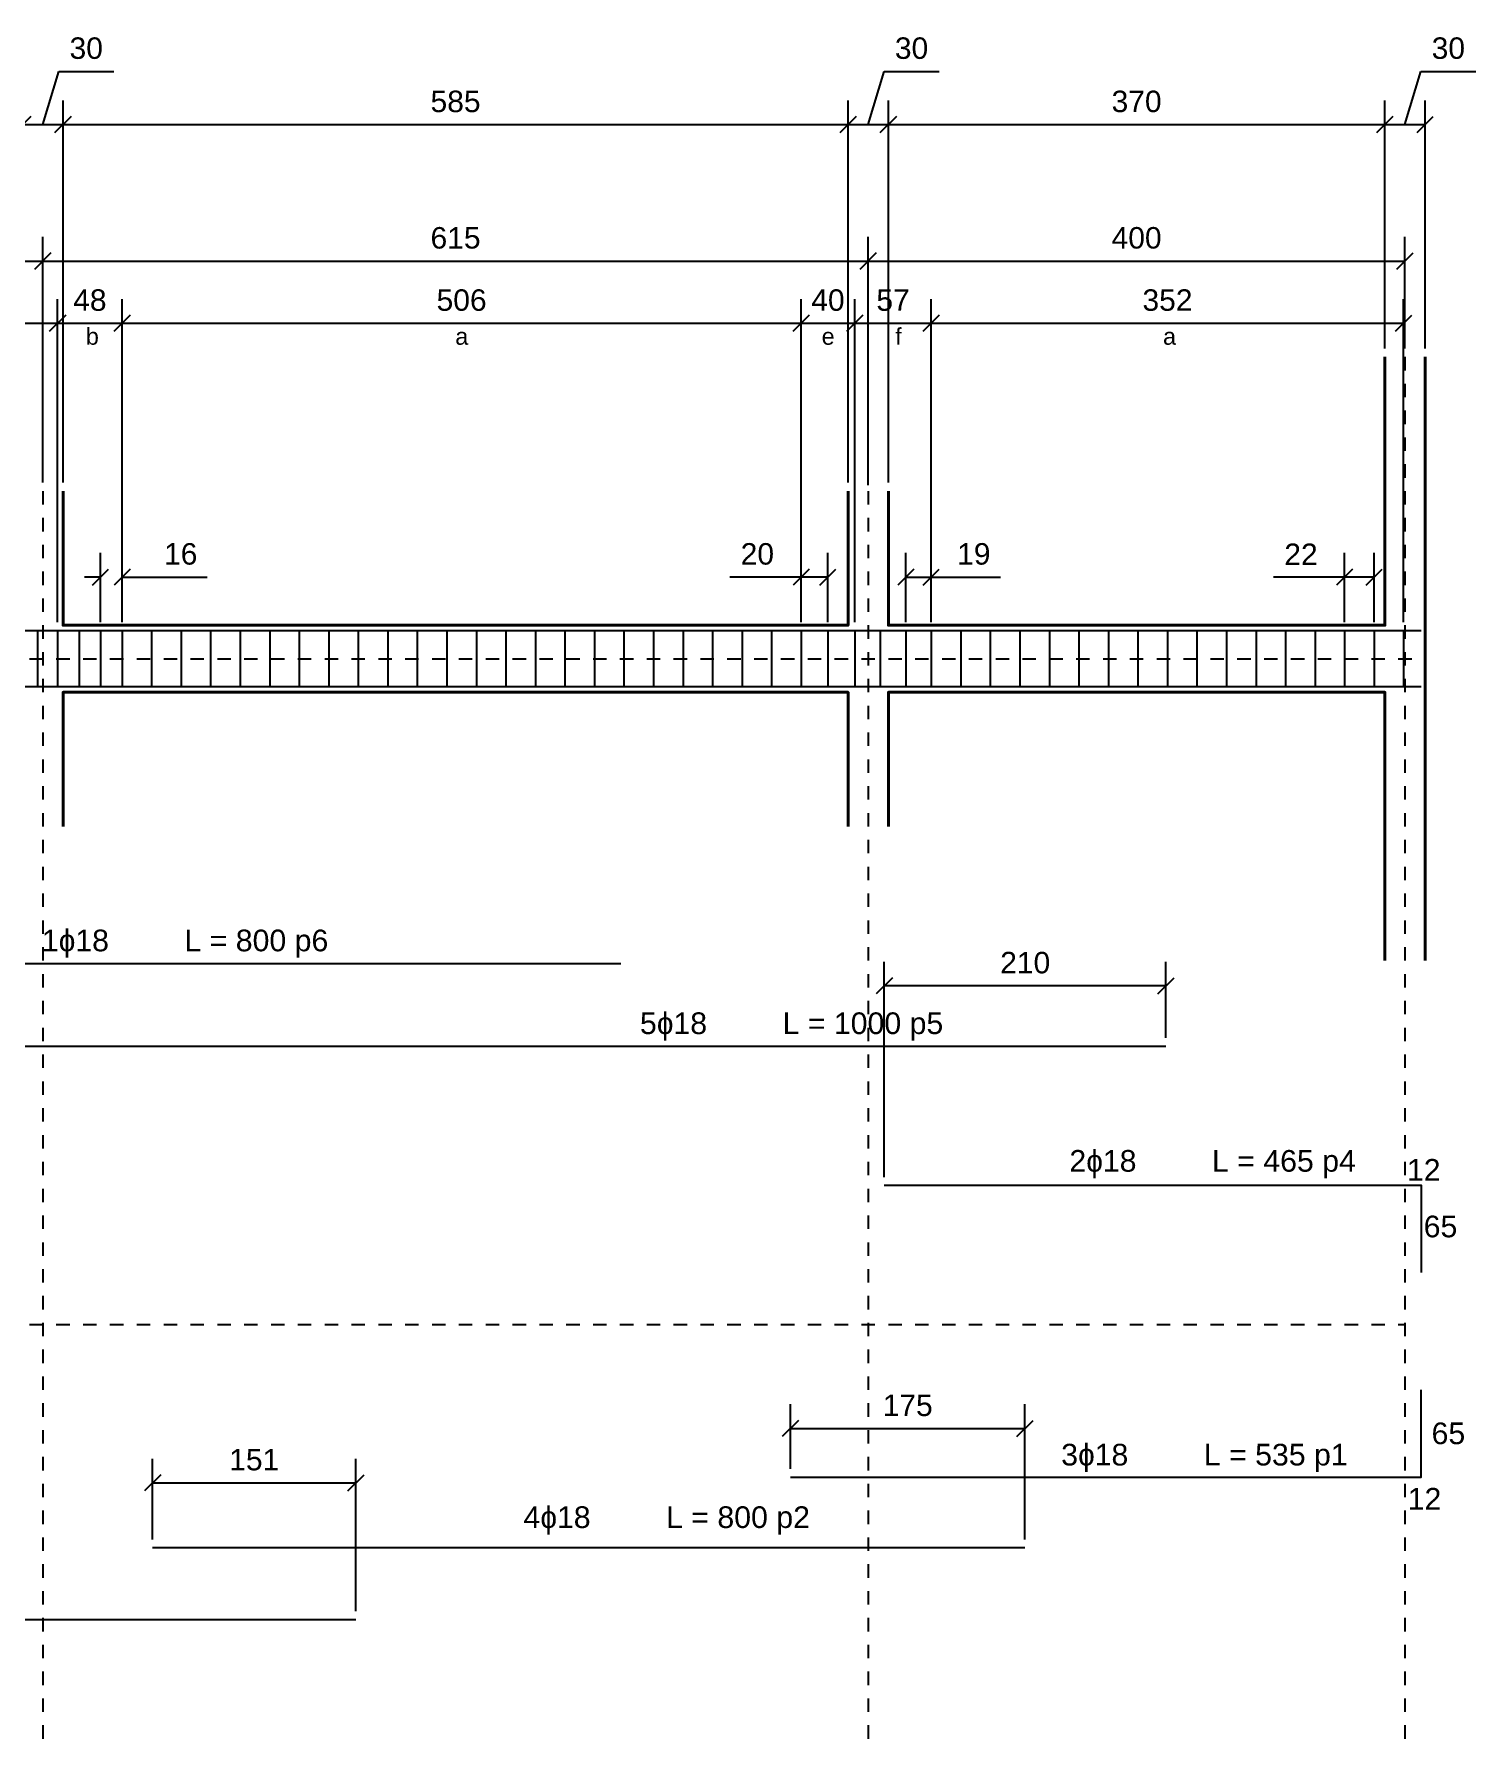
# Model space of a CAD drawing. Header units: millimetres. Extents: x 2008.4 to 2094, y 2341.6 to 2370.3.
# Drawn here: x 2025.19 to 2035.93, y 2357.55 to 2370.29 of the extents above; entities that cross this region are included whole.
import ezdxf

# ---------------------------------------------------------------- set-up
doc = ezdxf.new("R2010")
doc.units = ezdxf.units.MM
doc.header["$LTSCALE"] = 0.025
doc.linetypes.add('ACAD_ISO02W100', pattern=[15, 12, -3])
doc.linetypes.add('ACAD_ISO04W100', pattern=[30, 24, -3, 0, -3])
for name, color, linetype in [('armatura flessione', 1, 'Continuous'), ('armatura taglio', 1, 'Continuous'), ('cls', 3, 'Continuous'), ('proiezioni', 4, 'Continuous'), ('quote', 2, 'Continuous'), ('quote staffe', 2, 'Continuous'), ('testi', 2, 'Continuous'), ('testi staffe', 2, 'Continuous')]:
    doc.layers.add(name, color=color, linetype=linetype)
doc.layers.get('0').off()
doc.styles.get("Standard").update_dxf_attribs({"font": 'arial.ttf'})
doc.dimstyles.new('Quote', dxfattribs={"dimtxt": 0.16, "dimasz": 0.12, "dimexe": 0.18, "dimexo": 0.0625, "dimgap": 0.09, "dimtad": 1, "dimdec": 0, "dimlfac": 100, "dimzin": 0, "dimdsep": 46, "dimtxsty": 'Standard', "dimblk": 'OBLIQUE', "dimcen": 0.09, "dimclrd": 256, "dimclrt": 256, "dimadec": 0, "dimazin": 0, "dimtfac": 1, "dimtdec": 0, "dimtofl": 0, "dimtmove": 0, "dimatfit": 3, "dimldrblk": 'OBLIQUE', "dimfxl": 1, "dimtolj": 1, "dimtzin": 0, "dimlwd": 25, "dimarcsym": 0})

# ---------------------------------------------------------------- blocks, each defined once
blk = doc.blocks.new('_Oblique')
at = {"color": 0, "linetype": 'ByBlock', "lineweight": -2}
blk.add_line((-0.5, -0.5), (0.5, 0.5), dxfattribs=at)
blk = doc.blocks.new('*D1')
at = {"layer": 'Defpoints', "color": 0, "transparency": 16777216}
for p in [(2032.575, 2359.894), (2030.827, 2359.531), (2032.575, 2359.004)]:
    blk.add_point(p, dxfattribs=at)
at = {"layer": 'quote', "color": 0, "lineweight": -2, "transparency": 16777216}
for p, q in [((2030.827, 2359.593), (2030.827, 2360.074)), ((2032.575, 2359.066), (2032.575, 2360.074))]:
    blk.add_line(p, q, dxfattribs=at)
at = {"layer": 'quote', "lineweight": 25, "transparency": 16777216}
blk.add_line((2030.827, 2359.894), (2032.575, 2359.894), dxfattribs=at)
at = {"layer": 'quote', "lineweight": 25, "transparency": 16777216, "xscale": 0.12, "yscale": 0.12, "zscale": 0.12, "rotation": 180}
blk.add_blockref('_Oblique', (2030.827, 2359.894), dxfattribs=at)
at = {"layer": 'quote', "lineweight": 25, "transparency": 16777216, "xscale": 0.12, "yscale": 0.12, "zscale": 0.12}
blk.add_blockref('_Oblique', (2032.575, 2359.894), dxfattribs=at)
at = {"layer": 'quote', "transparency": 16777216, "insert": (2031.701, 2360.065), "char_height": 0.16, "attachment_point": 5}
blk.add_mtext('\\A1;175', dxfattribs=at)
blk = doc.blocks.new('*D2')
at = {"layer": 'Defpoints', "color": 0, "transparency": 16777216}
for p in [(2027.59, 2359.488), (2026.075, 2359.004), (2027.59, 2358.469)]:
    blk.add_point(p, dxfattribs=at)
at = {"layer": 'quote', "color": 0, "lineweight": -2, "transparency": 16777216}
for p, q in [((2026.075, 2359.066), (2026.075, 2359.668)), ((2027.59, 2358.531), (2027.59, 2359.668))]:
    blk.add_line(p, q, dxfattribs=at)
at = {"layer": 'quote', "lineweight": 25, "transparency": 16777216}
blk.add_line((2026.075, 2359.488), (2027.59, 2359.488), dxfattribs=at)
at = {"layer": 'quote', "lineweight": 25, "transparency": 16777216, "xscale": 0.12, "yscale": 0.12, "zscale": 0.12, "rotation": 180}
blk.add_blockref('_Oblique', (2026.075, 2359.488), dxfattribs=at)
at = {"layer": 'quote', "lineweight": 25, "transparency": 16777216, "xscale": 0.12, "yscale": 0.12, "zscale": 0.12}
blk.add_blockref('_Oblique', (2027.59, 2359.488), dxfattribs=at)
at = {"layer": 'quote', "transparency": 16777216, "insert": (2026.832, 2359.66), "char_height": 0.16, "attachment_point": 5}
blk.add_mtext('\\A1;151', dxfattribs=at)
blk = doc.blocks.new('*D6')
at = {"layer": 'Defpoints', "color": 0, "transparency": 16777216}
for p in [(2031.527, 2363.193), (2033.626, 2362.744), (2031.527, 2361.706)]:
    blk.add_point(p, dxfattribs=at)
at = {"layer": 'quote', "color": 0, "lineweight": -2, "transparency": 16777216}
for p, q in [((2031.527, 2361.768), (2031.527, 2363.373)), ((2033.626, 2362.806), (2033.626, 2363.373))]:
    blk.add_line(p, q, dxfattribs=at)
at = {"layer": 'quote', "lineweight": 25, "transparency": 16777216}
blk.add_line((2033.626, 2363.193), (2031.527, 2363.193), dxfattribs=at)
at = {"layer": 'quote', "lineweight": 25, "transparency": 16777216, "xscale": 0.12, "yscale": 0.12, "zscale": 0.12, "rotation": 180}
blk.add_blockref('_Oblique', (2031.527, 2363.193), dxfattribs=at)
at = {"layer": 'quote', "lineweight": 25, "transparency": 16777216, "xscale": 0.12, "yscale": 0.12, "zscale": 0.12}
blk.add_blockref('_Oblique', (2033.626, 2363.193), dxfattribs=at)
at = {"layer": 'quote', "transparency": 16777216, "insert": (2032.577, 2363.365), "char_height": 0.16, "attachment_point": 5}
blk.add_mtext('\\A1;210', dxfattribs=at)
blk = doc.blocks.new('*D13')
at = {"layer": 'Defpoints', "color": 0, "transparency": 16777216}
for p in [(2025.257, 2368.596), (2020.257, 2366.881), (2025.257, 2366.881)]:
    blk.add_point(p, dxfattribs=at)
at = {"layer": 'quote', "color": 0, "lineweight": -2, "transparency": 16777216}
for p, q in [((2020.257, 2366.944), (2020.257, 2368.776)), ((2025.257, 2366.944), (2025.257, 2368.776))]:
    blk.add_line(p, q, dxfattribs=at)
at = {"layer": 'quote', "lineweight": 25, "transparency": 16777216}
blk.add_line((2020.257, 2368.596), (2025.257, 2368.596), dxfattribs=at)
at = {"layer": 'quote', "lineweight": 25, "transparency": 16777216, "xscale": 0.12, "yscale": 0.12, "zscale": 0.12, "rotation": 180}
blk.add_blockref('_Oblique', (2020.257, 2368.596), dxfattribs=at)
at = {"layer": 'quote', "lineweight": 25, "transparency": 16777216, "xscale": 0.12, "yscale": 0.12, "zscale": 0.12}
blk.add_blockref('_Oblique', (2025.257, 2368.596), dxfattribs=at)
at = {"layer": 'quote', "transparency": 16777216, "insert": (2022.757, 2368.768), "char_height": 0.16, "attachment_point": 5}
blk.add_mtext('\\A1;500', dxfattribs=at)
blk = doc.blocks.new('*D14')
at = {"layer": 'Defpoints', "color": 0, "transparency": 16777216}
for p in [(2031.407, 2368.596), (2025.257, 2366.881), (2031.407, 2366.863)]:
    blk.add_point(p, dxfattribs=at)
at = {"layer": 'quote', "color": 0, "lineweight": -2, "transparency": 16777216}
for p, q in [((2025.257, 2366.944), (2025.257, 2368.776)), ((2031.407, 2366.925), (2031.407, 2368.776))]:
    blk.add_line(p, q, dxfattribs=at)
at = {"layer": 'quote', "lineweight": 25, "transparency": 16777216}
blk.add_line((2025.257, 2368.596), (2031.407, 2368.596), dxfattribs=at)
at = {"layer": 'quote', "lineweight": 25, "transparency": 16777216, "xscale": 0.12, "yscale": 0.12, "zscale": 0.12, "rotation": 180}
blk.add_blockref('_Oblique', (2025.257, 2368.596), dxfattribs=at)
at = {"layer": 'quote', "lineweight": 25, "transparency": 16777216, "xscale": 0.12, "yscale": 0.12, "zscale": 0.12}
blk.add_blockref('_Oblique', (2031.407, 2368.596), dxfattribs=at)
at = {"layer": 'quote', "transparency": 16777216, "insert": (2028.332, 2368.768), "char_height": 0.16, "attachment_point": 5}
blk.add_mtext('\\A1;615', dxfattribs=at)
blk = doc.blocks.new('*D15')
at = {"layer": 'Defpoints', "color": 0, "transparency": 16777216}
for p in [(2035.407, 2368.596), (2035.407, 2367.881), (2031.407, 2366.863)]:
    blk.add_point(p, dxfattribs=at)
at = {"layer": 'quote', "color": 0, "lineweight": -2, "transparency": 16777216}
for p, q in [((2031.407, 2366.925), (2031.407, 2368.776)), ((2035.407, 2367.944), (2035.407, 2368.776))]:
    blk.add_line(p, q, dxfattribs=at)
at = {"layer": 'quote', "lineweight": 25, "transparency": 16777216}
blk.add_line((2031.407, 2368.596), (2035.407, 2368.596), dxfattribs=at)
at = {"layer": 'quote', "lineweight": 25, "transparency": 16777216, "xscale": 0.12, "yscale": 0.12, "zscale": 0.12, "rotation": 180}
blk.add_blockref('_Oblique', (2031.407, 2368.596), dxfattribs=at)
at = {"layer": 'quote', "lineweight": 25, "transparency": 16777216, "xscale": 0.12, "yscale": 0.12, "zscale": 0.12}
blk.add_blockref('_Oblique', (2035.407, 2368.596), dxfattribs=at)
at = {"layer": 'quote', "transparency": 16777216, "insert": (2033.407, 2368.768), "char_height": 0.16, "attachment_point": 5}
blk.add_mtext('\\A1;400', dxfattribs=at)
blk = doc.blocks.new('*D24')
at = {"layer": 'Defpoints', "color": 0, "transparency": 16777216}
for p in [(2025.407, 2369.614), (2025.107, 2366.881), (2025.407, 2366.881)]:
    blk.add_point(p, dxfattribs=at)
at = {"layer": 'quote', "lineweight": 25, "transparency": 16777216}
for p, q in [((2025.257, 2369.614), (2025.376, 2370.01)), ((2025.376, 2370.01), (2025.785, 2370.01)), ((2025.107, 2369.614), (2025.407, 2369.614))]:
    blk.add_line(p, q, dxfattribs=at)
at = {"layer": 'quote', "color": 0, "lineweight": -2, "transparency": 16777216}
for p, q in [((2025.107, 2366.944), (2025.107, 2369.794)), ((2025.407, 2366.944), (2025.407, 2369.794))]:
    blk.add_line(p, q, dxfattribs=at)
at = {"layer": 'quote', "lineweight": 25, "transparency": 16777216, "xscale": 0.12, "yscale": 0.12, "zscale": 0.12, "rotation": 180}
blk.add_blockref('_Oblique', (2025.107, 2369.614), dxfattribs=at)
at = {"layer": 'quote', "lineweight": 25, "transparency": 16777216, "xscale": 0.12, "yscale": 0.12, "zscale": 0.12}
blk.add_blockref('_Oblique', (2025.407, 2369.614), dxfattribs=at)
at = {"layer": 'quote', "transparency": 16777216, "insert": (2025.58, 2370.182), "char_height": 0.16, "attachment_point": 5}
blk.add_mtext('\\A1;30', dxfattribs=at)
blk = doc.blocks.new('*D25')
at = {"layer": 'Defpoints', "color": 0, "transparency": 16777216}
for p in [(2031.257, 2369.614), (2025.407, 2366.881), (2031.257, 2366.881)]:
    blk.add_point(p, dxfattribs=at)
at = {"layer": 'quote', "color": 0, "lineweight": -2, "transparency": 16777216}
for p, q in [((2025.407, 2366.944), (2025.407, 2369.794)), ((2031.257, 2366.944), (2031.257, 2369.794))]:
    blk.add_line(p, q, dxfattribs=at)
at = {"layer": 'quote', "lineweight": 25, "transparency": 16777216}
blk.add_line((2025.407, 2369.614), (2031.257, 2369.614), dxfattribs=at)
at = {"layer": 'quote', "lineweight": 25, "transparency": 16777216, "xscale": 0.12, "yscale": 0.12, "zscale": 0.12, "rotation": 180}
blk.add_blockref('_Oblique', (2025.407, 2369.614), dxfattribs=at)
at = {"layer": 'quote', "lineweight": 25, "transparency": 16777216, "xscale": 0.12, "yscale": 0.12, "zscale": 0.12}
blk.add_blockref('_Oblique', (2031.257, 2369.614), dxfattribs=at)
at = {"layer": 'quote', "transparency": 16777216, "insert": (2028.332, 2369.785), "char_height": 0.16, "attachment_point": 5}
blk.add_mtext('\\A1;585', dxfattribs=at)
blk = doc.blocks.new('*D26')
at = {"layer": 'Defpoints', "color": 0, "transparency": 16777216}
for p in [(2031.557, 2369.614), (2031.257, 2366.881), (2031.557, 2366.881)]:
    blk.add_point(p, dxfattribs=at)
at = {"layer": 'quote', "lineweight": 25, "transparency": 16777216}
for p, q in [((2031.407, 2369.614), (2031.526, 2370.01)), ((2031.526, 2370.01), (2031.935, 2370.01)), ((2031.257, 2369.614), (2031.557, 2369.614))]:
    blk.add_line(p, q, dxfattribs=at)
at = {"layer": 'quote', "color": 0, "lineweight": -2, "transparency": 16777216}
for p, q in [((2031.257, 2366.944), (2031.257, 2369.794)), ((2031.557, 2366.944), (2031.557, 2369.794))]:
    blk.add_line(p, q, dxfattribs=at)
at = {"layer": 'quote', "lineweight": 25, "transparency": 16777216, "xscale": 0.12, "yscale": 0.12, "zscale": 0.12, "rotation": 180}
blk.add_blockref('_Oblique', (2031.257, 2369.614), dxfattribs=at)
at = {"layer": 'quote', "lineweight": 25, "transparency": 16777216, "xscale": 0.12, "yscale": 0.12, "zscale": 0.12}
blk.add_blockref('_Oblique', (2031.557, 2369.614), dxfattribs=at)
at = {"layer": 'quote', "transparency": 16777216, "insert": (2031.73, 2370.182), "char_height": 0.16, "attachment_point": 5}
blk.add_mtext('\\A1;30', dxfattribs=at)
blk = doc.blocks.new('*D27')
at = {"layer": 'Defpoints', "color": 0, "transparency": 16777216}
for p in [(2035.257, 2369.614), (2035.257, 2367.881), (2031.557, 2366.881)]:
    blk.add_point(p, dxfattribs=at)
at = {"layer": 'quote', "color": 0, "lineweight": -2, "transparency": 16777216}
for p, q in [((2031.557, 2366.944), (2031.557, 2369.794)), ((2035.257, 2367.944), (2035.257, 2369.794))]:
    blk.add_line(p, q, dxfattribs=at)
at = {"layer": 'quote', "lineweight": 25, "transparency": 16777216}
blk.add_line((2031.557, 2369.614), (2035.257, 2369.614), dxfattribs=at)
at = {"layer": 'quote', "lineweight": 25, "transparency": 16777216, "xscale": 0.12, "yscale": 0.12, "zscale": 0.12, "rotation": 180}
blk.add_blockref('_Oblique', (2031.557, 2369.614), dxfattribs=at)
at = {"layer": 'quote', "lineweight": 25, "transparency": 16777216, "xscale": 0.12, "yscale": 0.12, "zscale": 0.12}
blk.add_blockref('_Oblique', (2035.257, 2369.614), dxfattribs=at)
at = {"layer": 'quote', "transparency": 16777216, "insert": (2033.407, 2369.785), "char_height": 0.16, "attachment_point": 5}
blk.add_mtext('\\A1;370', dxfattribs=at)
blk = doc.blocks.new('*D28')
at = {"layer": 'Defpoints', "color": 0, "transparency": 16777216}
for p in [(2035.557, 2369.614), (2035.257, 2367.881), (2035.557, 2367.881)]:
    blk.add_point(p, dxfattribs=at)
at = {"layer": 'quote', "lineweight": 25, "transparency": 16777216}
for p, q in [((2035.407, 2369.614), (2035.526, 2370.01)), ((2035.526, 2370.01), (2035.935, 2370.01)), ((2035.257, 2369.614), (2035.557, 2369.614))]:
    blk.add_line(p, q, dxfattribs=at)
at = {"layer": 'quote', "color": 0, "lineweight": -2, "transparency": 16777216}
for p, q in [((2035.257, 2367.944), (2035.257, 2369.794)), ((2035.557, 2367.944), (2035.557, 2369.794))]:
    blk.add_line(p, q, dxfattribs=at)
at = {"layer": 'quote', "lineweight": 25, "transparency": 16777216, "xscale": 0.12, "yscale": 0.12, "zscale": 0.12, "rotation": 180}
blk.add_blockref('_Oblique', (2035.257, 2369.614), dxfattribs=at)
at = {"layer": 'quote', "lineweight": 25, "transparency": 16777216, "xscale": 0.12, "yscale": 0.12, "zscale": 0.12}
blk.add_blockref('_Oblique', (2035.557, 2369.614), dxfattribs=at)
at = {"layer": 'quote', "transparency": 16777216, "insert": (2035.73, 2370.182), "char_height": 0.16, "attachment_point": 5}
blk.add_mtext('\\A1;30', dxfattribs=at)
blk = doc.blocks.new('*D35')
at = {"layer": 'Defpoints', "color": 0, "transparency": 16777216}
for p in [(2025.847, 2366.24), (2025.687, 2365.841), (2025.847, 2365.841)]:
    blk.add_point(p, dxfattribs=at)
at = {"layer": 'quote staffe', "color": 0, "lineweight": -2, "transparency": 16777216}
for p, q in [((2025.687, 2365.904), (2025.687, 2366.42)), ((2025.847, 2365.904), (2025.847, 2366.42))]:
    blk.add_line(p, q, dxfattribs=at)
at = {"layer": 'quote staffe', "lineweight": 25, "transparency": 16777216}
for p, q in [((2025.687, 2366.24), (2025.567, 2366.24)), ((2025.847, 2366.24), (2026.481, 2366.24))]:
    blk.add_line(p, q, dxfattribs=at)
at = {"layer": 'quote staffe', "lineweight": 25, "transparency": 16777216, "xscale": 0.12, "yscale": 0.12, "zscale": 0.12}
blk.add_blockref('_Oblique', (2025.687, 2366.24), dxfattribs=at)
at = {"layer": 'quote staffe', "lineweight": 25, "transparency": 16777216, "xscale": 0.12, "yscale": 0.12, "zscale": 0.12, "rotation": 180}
blk.add_blockref('_Oblique', (2025.847, 2366.24), dxfattribs=at)
at = {"layer": 'quote staffe', "transparency": 16777216, "insert": (2026.284, 2366.412), "char_height": 0.16, "attachment_point": 5}
blk.add_mtext('\\A1;16', dxfattribs=at)
blk = doc.blocks.new('*D36')
at = {"layer": 'Defpoints', "color": 0, "transparency": 16777216}
for p in [(2030.907, 2366.24), (2030.907, 2365.841), (2031.107, 2365.841)]:
    blk.add_point(p, dxfattribs=at)
at = {"layer": 'quote staffe', "color": 0, "lineweight": -2, "transparency": 16777216}
for p, q in [((2030.907, 2365.904), (2030.907, 2366.42)), ((2031.107, 2365.904), (2031.107, 2366.42))]:
    blk.add_line(p, q, dxfattribs=at)
at = {"layer": 'quote staffe', "lineweight": 25, "transparency": 16777216}
for p, q in [((2030.907, 2366.24), (2030.376, 2366.24)), ((2031.107, 2366.24), (2030.907, 2366.24))]:
    blk.add_line(p, q, dxfattribs=at)
at = {"layer": 'quote staffe', "lineweight": 25, "transparency": 16777216, "xscale": 0.12, "yscale": 0.12, "zscale": 0.12, "rotation": 180}
blk.add_blockref('_Oblique', (2030.907, 2366.24), dxfattribs=at)
at = {"layer": 'quote staffe', "lineweight": 25, "transparency": 16777216, "xscale": 0.12, "yscale": 0.12, "zscale": 0.12}
blk.add_blockref('_Oblique', (2031.107, 2366.24), dxfattribs=at)
at = {"layer": 'quote staffe', "transparency": 16777216, "insert": (2030.581, 2366.412), "char_height": 0.16, "attachment_point": 5}
blk.add_mtext('\\A1;20', dxfattribs=at)
blk = doc.blocks.new('*D37')
at = {"layer": 'Defpoints', "color": 0, "transparency": 16777216}
for p in [(2031.877, 2366.24), (2031.687, 2365.841), (2031.877, 2365.841)]:
    blk.add_point(p, dxfattribs=at)
at = {"layer": 'quote staffe', "color": 0, "lineweight": -2, "transparency": 16777216}
for p, q in [((2031.687, 2365.904), (2031.687, 2366.42)), ((2031.877, 2365.904), (2031.877, 2366.42))]:
    blk.add_line(p, q, dxfattribs=at)
at = {"layer": 'quote staffe', "lineweight": 25, "transparency": 16777216}
for p, q in [((2031.687, 2366.24), (2031.877, 2366.24)), ((2031.877, 2366.24), (2032.392, 2366.24))]:
    blk.add_line(p, q, dxfattribs=at)
at = {"layer": 'quote staffe', "lineweight": 25, "transparency": 16777216, "xscale": 0.12, "yscale": 0.12, "zscale": 0.12, "rotation": 180}
blk.add_blockref('_Oblique', (2031.687, 2366.24), dxfattribs=at)
at = {"layer": 'quote staffe', "lineweight": 25, "transparency": 16777216, "xscale": 0.12, "yscale": 0.12, "zscale": 0.12}
blk.add_blockref('_Oblique', (2031.877, 2366.24), dxfattribs=at)
at = {"layer": 'quote staffe', "transparency": 16777216, "insert": (2032.194, 2366.412), "char_height": 0.16, "attachment_point": 5}
blk.add_mtext('\\A1;19', dxfattribs=at)
blk = doc.blocks.new('*D38')
at = {"layer": 'Defpoints', "color": 0, "transparency": 16777216}
for p in [(2034.957, 2366.24), (2034.957, 2365.841), (2035.177, 2365.841)]:
    blk.add_point(p, dxfattribs=at)
at = {"layer": 'quote staffe', "color": 0, "lineweight": -2, "transparency": 16777216}
for p, q in [((2034.957, 2365.904), (2034.957, 2366.42)), ((2035.177, 2365.904), (2035.177, 2366.42))]:
    blk.add_line(p, q, dxfattribs=at)
at = {"layer": 'quote staffe', "lineweight": 25, "transparency": 16777216}
for p, q in [((2034.957, 2366.24), (2034.427, 2366.24)), ((2035.177, 2366.24), (2034.957, 2366.24))]:
    blk.add_line(p, q, dxfattribs=at)
at = {"layer": 'quote staffe', "lineweight": 25, "transparency": 16777216, "xscale": 0.12, "yscale": 0.12, "zscale": 0.12, "rotation": 180}
blk.add_blockref('_Oblique', (2034.957, 2366.24), dxfattribs=at)
at = {"layer": 'quote staffe', "lineweight": 25, "transparency": 16777216, "xscale": 0.12, "yscale": 0.12, "zscale": 0.12}
blk.add_blockref('_Oblique', (2035.177, 2366.24), dxfattribs=at)
at = {"layer": 'quote staffe', "transparency": 16777216, "insert": (2034.632, 2366.41), "char_height": 0.16, "attachment_point": 5}
blk.add_mtext('\\A1;22', dxfattribs=at)
blk = doc.blocks.new('*D47')
at = {"layer": 'Defpoints', "color": 0, "transparency": 16777216}
for p in [(2025.367, 2368.133), (2024.317, 2365.841), (2025.367, 2365.841)]:
    blk.add_point(p, dxfattribs=at)
at = {"layer": 'quote staffe', "color": 0, "lineweight": -2, "transparency": 16777216}
for p, q in [((2024.317, 2365.904), (2024.317, 2368.313)), ((2025.367, 2365.904), (2025.367, 2368.313))]:
    blk.add_line(p, q, dxfattribs=at)
at = {"layer": 'quote staffe', "lineweight": 25, "transparency": 16777216}
blk.add_line((2024.317, 2368.133), (2025.367, 2368.133), dxfattribs=at)
at = {"layer": 'quote staffe', "lineweight": 25, "transparency": 16777216, "xscale": 0.12, "yscale": 0.12, "zscale": 0.12, "rotation": 180}
blk.add_blockref('_Oblique', (2024.317, 2368.133), dxfattribs=at)
at = {"layer": 'quote staffe', "lineweight": 25, "transparency": 16777216, "xscale": 0.12, "yscale": 0.12, "zscale": 0.12}
blk.add_blockref('_Oblique', (2025.367, 2368.133), dxfattribs=at)
at = {"layer": 'quote staffe', "transparency": 16777216, "insert": (2024.842, 2368.304), "char_height": 0.16, "attachment_point": 5}
blk.add_mtext('\\A1;105', dxfattribs=at)
blk = doc.blocks.new('*D48')
at = {"layer": 'Defpoints', "color": 0, "transparency": 16777216}
for p in [(2025.847, 2368.133), (2025.367, 2365.841), (2025.847, 2365.841)]:
    blk.add_point(p, dxfattribs=at)
at = {"layer": 'quote staffe', "color": 0, "lineweight": -2, "transparency": 16777216}
for p, q in [((2025.367, 2365.904), (2025.367, 2368.313)), ((2025.847, 2365.904), (2025.847, 2368.313))]:
    blk.add_line(p, q, dxfattribs=at)
at = {"layer": 'quote staffe', "lineweight": 25, "transparency": 16777216}
blk.add_line((2025.367, 2368.133), (2025.847, 2368.133), dxfattribs=at)
at = {"layer": 'quote staffe', "lineweight": 25, "transparency": 16777216, "xscale": 0.12, "yscale": 0.12, "zscale": 0.12, "rotation": 180}
blk.add_blockref('_Oblique', (2025.367, 2368.133), dxfattribs=at)
at = {"layer": 'quote staffe', "lineweight": 25, "transparency": 16777216, "xscale": 0.12, "yscale": 0.12, "zscale": 0.12}
blk.add_blockref('_Oblique', (2025.847, 2368.133), dxfattribs=at)
at = {"layer": 'quote staffe', "transparency": 16777216, "insert": (2025.607, 2368.304), "char_height": 0.16, "attachment_point": 5}
blk.add_mtext('\\A1;48', dxfattribs=at)
blk = doc.blocks.new('*D49')
at = {"layer": 'Defpoints', "color": 0, "transparency": 16777216}
for p in [(2030.907, 2368.133), (2025.847, 2365.841), (2030.907, 2365.841)]:
    blk.add_point(p, dxfattribs=at)
at = {"layer": 'quote staffe', "color": 0, "lineweight": -2, "transparency": 16777216}
for p, q in [((2025.847, 2365.904), (2025.847, 2368.313)), ((2030.907, 2365.904), (2030.907, 2368.313))]:
    blk.add_line(p, q, dxfattribs=at)
at = {"layer": 'quote staffe', "lineweight": 25, "transparency": 16777216}
blk.add_line((2025.847, 2368.133), (2030.907, 2368.133), dxfattribs=at)
at = {"layer": 'quote staffe', "lineweight": 25, "transparency": 16777216, "xscale": 0.12, "yscale": 0.12, "zscale": 0.12, "rotation": 180}
blk.add_blockref('_Oblique', (2025.847, 2368.133), dxfattribs=at)
at = {"layer": 'quote staffe', "lineweight": 25, "transparency": 16777216, "xscale": 0.12, "yscale": 0.12, "zscale": 0.12}
blk.add_blockref('_Oblique', (2030.907, 2368.133), dxfattribs=at)
at = {"layer": 'quote staffe', "transparency": 16777216, "insert": (2028.377, 2368.304), "char_height": 0.16, "attachment_point": 5}
blk.add_mtext('\\A1;506', dxfattribs=at)
blk = doc.blocks.new('*D50')
at = {"layer": 'Defpoints', "color": 0, "transparency": 16777216}
for p in [(2031.307, 2368.133), (2030.907, 2365.841), (2031.307, 2365.841)]:
    blk.add_point(p, dxfattribs=at)
at = {"layer": 'quote staffe', "color": 0, "lineweight": -2, "transparency": 16777216}
for p, q in [((2030.907, 2365.904), (2030.907, 2368.313)), ((2031.307, 2365.904), (2031.307, 2368.313))]:
    blk.add_line(p, q, dxfattribs=at)
at = {"layer": 'quote staffe', "lineweight": 25, "transparency": 16777216}
blk.add_line((2030.907, 2368.133), (2031.307, 2368.133), dxfattribs=at)
at = {"layer": 'quote staffe', "lineweight": 25, "transparency": 16777216, "xscale": 0.12, "yscale": 0.12, "zscale": 0.12, "rotation": 180}
blk.add_blockref('_Oblique', (2030.907, 2368.133), dxfattribs=at)
at = {"layer": 'quote staffe', "lineweight": 25, "transparency": 16777216, "xscale": 0.12, "yscale": 0.12, "zscale": 0.12}
blk.add_blockref('_Oblique', (2031.307, 2368.133), dxfattribs=at)
at = {"layer": 'quote staffe', "transparency": 16777216, "insert": (2031.107, 2368.304), "char_height": 0.16, "attachment_point": 5}
blk.add_mtext('\\A1;40', dxfattribs=at)
blk = doc.blocks.new('*D51')
at = {"layer": 'Defpoints', "color": 0, "transparency": 16777216}
for p in [(2031.877, 2368.133), (2031.307, 2365.841), (2031.877, 2365.841)]:
    blk.add_point(p, dxfattribs=at)
at = {"layer": 'quote staffe', "color": 0, "lineweight": -2, "transparency": 16777216}
for p, q in [((2031.307, 2365.904), (2031.307, 2368.313)), ((2031.877, 2365.904), (2031.877, 2368.313))]:
    blk.add_line(p, q, dxfattribs=at)
at = {"layer": 'quote staffe', "lineweight": 25, "transparency": 16777216}
blk.add_line((2031.307, 2368.133), (2031.877, 2368.133), dxfattribs=at)
at = {"layer": 'quote staffe', "lineweight": 25, "transparency": 16777216, "xscale": 0.12, "yscale": 0.12, "zscale": 0.12, "rotation": 180}
blk.add_blockref('_Oblique', (2031.307, 2368.133), dxfattribs=at)
at = {"layer": 'quote staffe', "lineweight": 25, "transparency": 16777216, "xscale": 0.12, "yscale": 0.12, "zscale": 0.12}
blk.add_blockref('_Oblique', (2031.877, 2368.133), dxfattribs=at)
at = {"layer": 'quote staffe', "transparency": 16777216, "insert": (2031.592, 2368.304), "char_height": 0.16, "attachment_point": 5}
blk.add_mtext('\\A1;57', dxfattribs=at)
blk = doc.blocks.new('*D52')
at = {"layer": 'Defpoints', "color": 0, "transparency": 16777216}
for p in [(2035.397, 2368.133), (2031.877, 2365.841), (2035.397, 2365.841)]:
    blk.add_point(p, dxfattribs=at)
at = {"layer": 'quote staffe', "color": 0, "lineweight": -2, "transparency": 16777216}
for p, q in [((2031.877, 2365.904), (2031.877, 2368.313)), ((2035.397, 2365.904), (2035.397, 2368.313))]:
    blk.add_line(p, q, dxfattribs=at)
at = {"layer": 'quote staffe', "lineweight": 25, "transparency": 16777216}
blk.add_line((2031.877, 2368.133), (2035.397, 2368.133), dxfattribs=at)
at = {"layer": 'quote staffe', "lineweight": 25, "transparency": 16777216, "xscale": 0.12, "yscale": 0.12, "zscale": 0.12, "rotation": 180}
blk.add_blockref('_Oblique', (2031.877, 2368.133), dxfattribs=at)
at = {"layer": 'quote staffe', "lineweight": 25, "transparency": 16777216, "xscale": 0.12, "yscale": 0.12, "zscale": 0.12}
blk.add_blockref('_Oblique', (2035.397, 2368.133), dxfattribs=at)
at = {"layer": 'quote staffe', "transparency": 16777216, "insert": (2033.637, 2368.304), "char_height": 0.16, "attachment_point": 5}
blk.add_mtext('\\A1;352', dxfattribs=at)

msp = doc.modelspace()

# ---------------------------------------------------------------- linework, layer by layer
at = {"layer": 'armatura flessione'}
for points in [[(2008.637, 2365.841), (2035.527, 2365.841)], [(2035.527, 2365.421), (2008.637, 2365.421)], [(2021.564, 2363.359), (2029.564, 2363.359)], [(2023.626, 2362.744), (2033.626, 2362.744)], [(2031.527, 2361.706), (2035.527, 2361.706), (2035.527, 2361.706), (2035.527, 2361.706), (2035.527, 2361.056)], [(2030.827, 2359.531), (2035.527, 2359.531), (2035.527, 2359.531), (2035.527, 2359.531), (2035.527, 2360.181)], [(2032.575, 2359.004), (2026.075, 2359.004)], [(2019.04, 2358.469), (2027.59, 2358.469)]]:
    msp.add_lwpolyline(points, dxfattribs=at)
at = {"layer": 'armatura taglio'}
for p, q in [((2025.217, 2365.841), (2025.217, 2365.421)), ((2025.367, 2365.841), (2025.367, 2365.421)), ((2025.527, 2365.841), (2025.527, 2365.421)), ((2025.687, 2365.841), (2025.687, 2365.421)), ((2025.847, 2365.841), (2025.847, 2365.421)), ((2026.067, 2365.841), (2026.067, 2365.421)), ((2026.287, 2365.841), (2026.287, 2365.421)), ((2026.507, 2365.841), (2026.507, 2365.421)), ((2026.727, 2365.841), (2026.727, 2365.421)), ((2026.947, 2365.841), (2026.947, 2365.421)), ((2027.167, 2365.841), (2027.167, 2365.421)), ((2027.387, 2365.841), (2027.387, 2365.421)), ((2027.607, 2365.841), (2027.607, 2365.421)), ((2027.827, 2365.841), (2027.827, 2365.421)), ((2028.047, 2365.841), (2028.047, 2365.421)), ((2028.267, 2365.841), (2028.267, 2365.421)), ((2028.487, 2365.841), (2028.487, 2365.421)), ((2028.707, 2365.841), (2028.707, 2365.421)), ((2028.927, 2365.841), (2028.927, 2365.421)), ((2029.147, 2365.841), (2029.147, 2365.421)), ((2029.367, 2365.841), (2029.367, 2365.421)), ((2029.587, 2365.841), (2029.587, 2365.421)), ((2029.807, 2365.841), (2029.807, 2365.421)), ((2030.027, 2365.841), (2030.027, 2365.421)), ((2030.247, 2365.841), (2030.247, 2365.421)), ((2030.467, 2365.841), (2030.467, 2365.421)), ((2030.687, 2365.841), (2030.687, 2365.421)), ((2030.907, 2365.841), (2030.907, 2365.421)), ((2031.107, 2365.841), (2031.107, 2365.421)), ((2031.307, 2365.841), (2031.307, 2365.421)), ((2031.497, 2365.841), (2031.497, 2365.421)), ((2031.687, 2365.841), (2031.687, 2365.421)), ((2031.877, 2365.841), (2031.877, 2365.421)), ((2032.097, 2365.841), (2032.097, 2365.421)), ((2032.317, 2365.841), (2032.317, 2365.421)), ((2032.537, 2365.841), (2032.537, 2365.421)), ((2032.757, 2365.841), (2032.757, 2365.421)), ((2032.977, 2365.841), (2032.977, 2365.421)), ((2033.197, 2365.841), (2033.197, 2365.421)), ((2033.417, 2365.841), (2033.417, 2365.421)), ((2033.637, 2365.841), (2033.637, 2365.421)), ((2033.857, 2365.841), (2033.857, 2365.421)), ((2034.077, 2365.841), (2034.077, 2365.421)), ((2034.297, 2365.841), (2034.297, 2365.421)), ((2034.517, 2365.841), (2034.517, 2365.421)), ((2034.737, 2365.841), (2034.737, 2365.421)), ((2034.957, 2365.841), (2034.957, 2365.421)), ((2035.177, 2365.841), (2035.177, 2365.421)), ((2035.397, 2365.841), (2035.397, 2365.421))]:
    msp.add_line(p, q, dxfattribs=at)
at = {"layer": 'cls', "lineweight": 40}
msp.add_line((2035.557, 2367.881), (2035.557, 2363.381), dxfattribs=at)
for points in [[(2031.557, 2366.881), (2031.557, 2365.881), (2035.257, 2365.881), (2035.257, 2367.881)], [(2025.407, 2366.881), (2025.407, 2365.881), (2031.257, 2365.881), (2031.257, 2366.881)], [(2025.407, 2364.381), (2025.407, 2365.381), (2031.257, 2365.381), (2031.257, 2364.381)], [(2031.557, 2364.381), (2031.557, 2365.381), (2035.257, 2365.381), (2035.257, 2363.381)]]:
    msp.add_lwpolyline(points, dxfattribs=at)
at = {"layer": 'proiezioni', "color": 4, "linetype": 'ACAD_ISO02W100', "ltscale": 0.025}
for p, q in [((2035.407, 2367.881), (2035.407, 2357.55)), ((2025.257, 2366.881), (2025.257, 2357.55)), ((2031.407, 2366.881), (2031.407, 2357.55)), ((2008.757, 2365.631), (2035.557, 2365.631))]:
    msp.add_line(p, q, dxfattribs=at)
at = {"layer": 'proiezioni', "linetype": 'ACAD_ISO04W100', "ltscale": 0.015}
msp.add_line((2008.757, 2360.669), (2035.407, 2360.669), dxfattribs=at)

# ---------------------------------------------------------------- texts
at = {"layer": 'testi', "char_height": 0.125}
for s, width, heights, insert, attachment_point in [('{\\H1.29167x;1ɸ18^I L = 800 p6}', 2.68204, [0], (2025.249, 2363.612), 1), ('{\\H1.29167x;5ɸ18^I L = 1000 p5}', 2.68204, [0], (2029.706, 2362.995), 1), ('{\\H1.29167x;2ɸ18^I L = 465 p4}', 2.23947, [0.187], (2032.906, 2361.969), 1), ('{\\H1.29167x;12}', 2.68204, [0], (2035.672, 2361.902), 3), ('{\\H1.29167x;65}', 2.68204, [0], (2035.797, 2361.48), 3), ('{\\H1.29167x;65}', 2.68204, [0], (2035.605, 2359.938), 1), ('{\\H1.29167x;3ɸ18^I L = 535 p1}', 2.68204, [0], (2032.845, 2359.779), 1), ('{\\H1.29167x;12}', 2.68204, [0], (2035.427, 2359.45), 1), ('{\\H1.29167x;4ɸ18^I L = 800 p2}', 2.68204, [0], (2028.838, 2359.313), 1)]:
    msp.add_mtext_dynamic_manual_height_columns(s, width=width, gutter_width=0.625, heights=heights, dxfattribs=dict(at, insert=insert, attachment_point=attachment_point))
at = {"layer": 'testi staffe', "char_height": 0.125, "attachment_point": 1}
for s, insert in [('b', (2025.577, 2368.097)), ('f', (2031.608, 2368.097)), ('a', (2028.33, 2368.097)), ('e', (2031.06, 2368.097)), ('a', (2033.604, 2368.097))]:
    msp.add_mtext_dynamic_manual_height_columns(s, width=0.19985, gutter_width=0.625, heights=[0], dxfattribs=dict(at, insert=insert))

# ---------------------------------------------------------------- dimensions: what is measured, and where the dimension line sits
at = {"layer": 'quote'}
for base, p1, p2, picture, middle in [((2025.407, 2369.614), (2025.107, 2366.881), (2025.407, 2366.881), '*D24', (2025.466, 2370.182)), ((2031.557, 2369.614), (2031.257, 2366.881), (2031.557, 2366.881), '*D26', (2031.616, 2370.182)), ((2035.557, 2369.614), (2035.257, 2367.881), (2035.557, 2367.881), '*D28', (2035.616, 2370.182)), ((2031.257, 2369.614), (2025.407, 2366.881), (2031.257, 2366.881), '*D25', (2028.332, 2369.785)), ((2035.257, 2369.614), (2031.557, 2366.881), (2035.257, 2367.881), '*D27', (2033.407, 2369.785)), ((2025.257, 2368.596), (2020.257, 2366.881), (2025.257, 2366.881), '*D13', (2022.757, 2368.768)), ((2031.407, 2368.596), (2025.257, 2366.881), (2031.407, 2366.863), '*D14', (2028.332, 2368.768)), ((2035.407, 2368.596), (2031.407, 2366.863), (2035.407, 2367.881), '*D15', (2033.407, 2368.768))]:
    dim = msp.add_linear_dim(base=base, p1=p1, p2=p2, dimstyle='Quote', override={"dimtmove": 1}, dxfattribs=at)
    dim.commit()
    dim.dimension.update_dxf_attribs({"geometry": picture, "text_midpoint": middle})
for base, p1, p2, picture, middle in [((2031.527, 2363.193), (2033.626, 2362.744), (2031.527, 2361.706), '*D6', (2032.577, 2363.365)), ((2032.575, 2359.894), (2030.827, 2359.531), (2032.575, 2359.004), '*D1', (2031.701, 2360.065)), ((2027.5899, 2359.48791), (2026.07492, 2359.00371), (2027.5899, 2358.46872), '*D2', (2026.83241, 2359.6596))]:
    dim = msp.add_linear_dim(base=base, p1=p1, p2=p2, dimstyle='Quote', dxfattribs=at)
    dim.commit()
    dim.dimension.update_dxf_attribs({"geometry": picture, "text_midpoint": middle})
at = {"layer": 'quote staffe'}
for base, p1, p2, picture, middle in [((2025.367, 2368.133), (2024.317, 2365.841), (2025.367, 2365.841), '*D47', (2024.842, 2368.304)), ((2025.847, 2368.133), (2025.367, 2365.841), (2025.847, 2365.841), '*D48', (2025.607, 2368.304)), ((2030.907, 2368.133), (2025.847, 2365.841), (2030.907, 2365.841), '*D49', (2028.377, 2368.304)), ((2031.877, 2368.133), (2031.307, 2365.841), (2031.877, 2365.841), '*D51', (2031.592, 2368.304)), ((2035.397, 2368.133), (2031.877, 2365.841), (2035.397, 2365.841), '*D52', (2033.637, 2368.304)), ((2025.847, 2366.24), (2025.687, 2365.841), (2025.847, 2365.841), '*D35', (2026.284, 2366.412)), ((2030.907, 2366.24), (2031.107, 2365.841), (2030.907, 2365.841), '*D36', (2030.581, 2366.412)), ((2031.877, 2366.24), (2031.687, 2365.841), (2031.877, 2365.841), '*D37', (2032.194, 2366.412)), ((2034.957, 2366.24), (2035.177, 2365.841), (2034.957, 2365.841), '*D38', (2034.632, 2366.41))]:
    dim = msp.add_linear_dim(base=base, p1=p1, p2=p2, dimstyle='Quote', dxfattribs=at)
    dim.commit()
    dim.dimension.update_dxf_attribs({"geometry": picture, "text_midpoint": middle})
dim = msp.add_linear_dim(base=(2031.307, 2368.133), p1=(2030.907, 2365.841), p2=(2031.307, 2365.841), dimstyle='Quote', dxfattribs=at)
dim.commit()
dim.dimension.update_dxf_attribs({"geometry": '*D50', "text_midpoint": (2031.107, 2368.133), "dimtype": 160})

doc.saveas('drawing.dxf')
